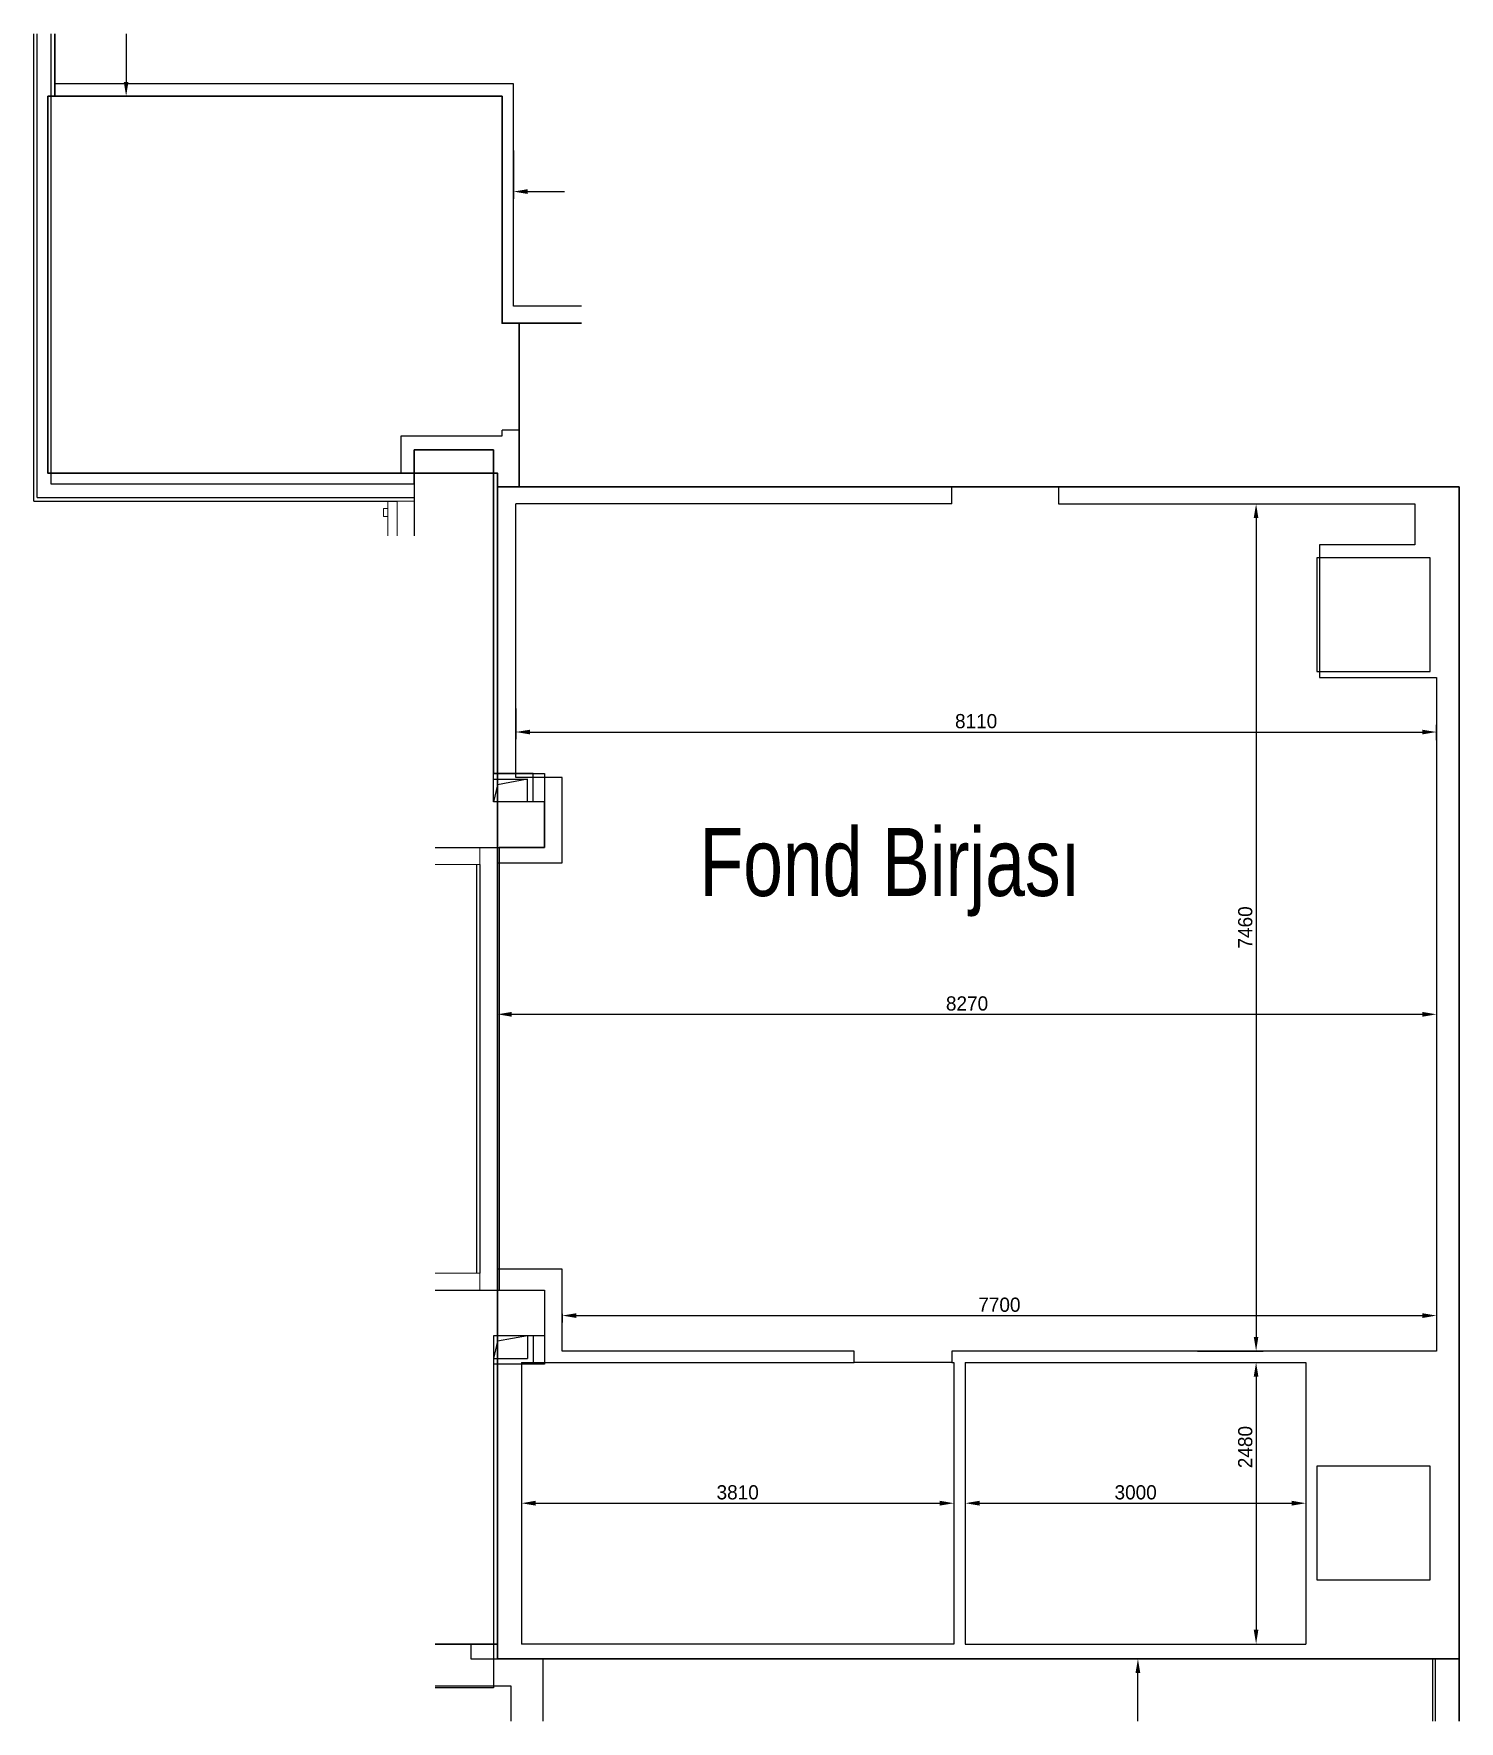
# Model space of a CAD drawing. Header units: millimetres. Extents: x 1339815 to 1379223, y -182856 to -164991.
# Drawn here: x 1339815 to 1352370, y -182856 to -167996 of the extents above; entities that cross this region are included whole.
import ezdxf

# ---------------------------------------------------------------- set-up
doc = ezdxf.new("R2010")
doc.units = ezdxf.units.MM
doc.linetypes.add('HIDDEN', pattern=[0.375, 0.25, -0.125])
for name, color, linetype in [('Baca', 7, 'Continuous'), ('Divar-esas', 7, 'Continuous'), ('OFFICE_BOUNDARY', 3, 'Continuous'), ('Pencere', 7, 'Continuous'), ('plita 2', 7, 'Continuous'), ('sutun1', 7, 'Continuous'), ('Tavan', 7, 'Continuous')]:
    doc.layers.add(name, color=color, linetype=linetype)
doc.layers.add('Fasad detali', color=37, linetype='Continuous', lineweight=20)
doc.layers.add('obl. keramogranit', color=138, linetype='Continuous', lineweight=18, true_color=0x005252)
doc.layers.add('plita', color=182, linetype='Continuous', lineweight=5, true_color=0x3a07c5)
doc.styles.add('Yazilar', font='txt', dxfattribs={"width": 0.75})

msp = doc.modelspace()

# ---------------------------------------------------------------- linework, layer by layer
at = {"color": 18, "lineweight": -3, "true_color": 0x000000}
for p, q in [((1340000, -167996), (1340000, -168546)), ((1339940, -171866), (1339940, -168546)), ((1339940, -168546), (1343940, -168546)), ((1340000, -168546), (1343940, -168546)), ((1343940, -168546), (1343940, -170546)), ((1343940, -168546), (1343940, -170546)), ((1343940, -170546), (1344640, -170546)), ((1343940, -170546), (1344090, -170546)), ((1344090, -171986), (1344090, -170546)), ((1344090, -170546), (1344640, -170546)), ((1344090, -170546), (1344090, -171986)), ((1343900, -171866), (1339940, -171866)), ((1343900, -171986), (1343900, -171866)), ((1343900, -179696), (1343900, -171986)), ((1352370, -171986), (1344090, -171986)), ((1344090, -171986), (1352370, -171986)), ((1352370, -182856), (1352370, -171986)), ((1352370, -171986), (1352370, -182306)), ((1343900, -182306), (1343900, -179696)), ((1343350, -182176), (1343665, -182176)), ((1343665, -182176), (1343665, -182306)), ((1343665, -182306), (1352135, -182306)), ((1352370, -182306), (1343900, -182306)), ((1352135, -182306), (1352135, -182856))]:
    msp.add_line(p, q, dxfattribs=at)
for p, q in [((1340000, -168436), (1340000, -167996)), ((1344040, -168436), (1340000, -168436)), ((1344040, -170396), (1344040, -168436)), ((1344640, -170396), (1344040, -170396)), ((1343940, -170546), (1344090, -170546)), ((1344090, -170546), (1344640, -170546)), ((1352370, -171986), (1348840, -171986)), ((1348840, -171986), (1348840, -172136)), ((1352370, -182856), (1352370, -171986)), ((1352160, -182306), (1344300, -182306)), ((1344300, -182306), (1344300, -182856)), ((1352160, -182856), (1352160, -182306)), ((1344020, -182546), (1343350, -182546)), ((1344020, -182546), (1343650, -182546)), ((1344020, -182856), (1344020, -182546))]:
    msp.add_line(p, q)
at = {"color": 4, "lineweight": 30}
for p, q in [((1340000, -167996), (1340000, -168546)), ((1340000, -168546), (1343940, -168546)), ((1343940, -168546), (1343940, -170546)), ((1343940, -170546), (1344640, -170546))]:
    msp.add_line(p, q, dxfattribs=at)
at = {"lineweight": 30}
for p, q in [((1340000, -167996), (1340000, -168546)), ((1340000, -168546), (1343940, -168546)), ((1343940, -168546), (1343940, -170546)), ((1343940, -170546), (1344640, -170546))]:
    msp.add_line(p, q, dxfattribs=at)
at = {"color": 0, "lineweight": -2}
for p, q in [((1340629, -167996), (1340629, -168421)), ((1344165, -169386), (1344490, -169386)), ((1349540, -182856), (1349540, -182431))]:
    msp.add_line(p, q, dxfattribs=at)
at = {"color": 0, "lineweight": -2, "transparency": 16777216}
for p, q in [((1340768, -168546), (1340566, -168546)), ((1344040, -169023), (1344040, -169449)), ((1349997, -172136), (1350643, -172136)), ((1350581, -172261), (1350581, -179471)), ((1344060, -173938), (1344060, -174208)), ((1344185, -174145), (1352045, -174145)), ((1352170, -174218), (1352170, -174083)), ((1352170, -176140), (1352170, -176694)), ((1343900, -176619), (1343900, -176694)), ((1344025, -176631), (1352045, -176631)), ((1352170, -179001), (1352170, -179346)), ((1344470, -179267), (1344470, -179346)), ((1344595, -179284), (1352045, -179284)), ((1350066, -179596), (1350643, -179596)), ((1350459, -179696), (1350643, -179696)), ((1350581, -179821), (1350581, -182051)), ((1344110, -180471), (1344110, -180999)), ((1347920, -180471), (1347920, -180999)), ((1348020, -180710), (1348020, -180999)), ((1351020, -180780), (1351020, -180999)), ((1344235, -180936), (1347795, -180936)), ((1348145, -180936), (1350895, -180936)), ((1350459, -182176), (1350643, -182176)), ((1349571, -182306), (1349603, -182306))]:
    msp.add_line(p, q, dxfattribs=at)
at = {"color": 6, "lineweight": 30}
for p, q in [((1344090, -171986), (1344090, -170546)), ((1344090, -170546), (1344640, -170546)), ((1352370, -171986), (1344090, -171986)), ((1352370, -182856), (1352370, -171986))]:
    msp.add_line(p, q, dxfattribs=at)
at = {"color": 30, "lineweight": 30, "true_color": 0xf8991e}
for p, q in [((1343350, -182176), (1343900, -182176)), ((1343900, -182176), (1343900, -182306)), ((1343900, -182306), (1352370, -182306)), ((1352370, -182306), (1352370, -182856))]:
    msp.add_line(p, q, dxfattribs=at)
at = {"color": 18, "lineweight": 30, "true_color": 0x000000}
for p, q in [((1343350, -182176), (1343900, -182176)), ((1343900, -182176), (1343900, -182306)), ((1343900, -182306), (1352370, -182306)), ((1352370, -182306), (1352370, -182856))]:
    msp.add_line(p, q, dxfattribs=at)
for points in [[(1343940, -170546), (1343940, -168546), (1339940, -168546), (1339940, -171866), (1343050, -171866), (1343050, -171536), (1343940, -171536), (1343940, -171486)], [(1347900, -172136), (1347900, -171986), (1344090, -171986), (1344090, -171486), (1343940, -171486)], [(1348840, -172136), (1351980, -172136), (1351980, -172496), (1351140, -172496), (1351140, -173666), (1352170, -173666), (1352170, -179596), (1347900, -179596), (1347900, -179696), (1347040, -179696), (1347040, -179596), (1344470, -179596), (1344470, -178876), (1343900, -178876), (1343900, -175296), (1344470, -175296), (1344470, -174546), (1344060, -174546), (1344060, -172136)], [(1347900, -172136), (1344060, -172136)], [(1344110, -179696), (1344110, -182176)], [(1344110, -179696), (1347040, -179696)], [(1347900, -179696), (1347920, -179696)], [(1347920, -179696), (1347920, -182176)], [(1348020, -179696), (1348020, -182176)], [(1348020, -179696), (1351020, -179696)], [(1351020, -179696), (1351020, -182176)], [(1347920, -182176), (1344110, -182176)], [(1348020, -182176), (1351020, -182176)]]:
    msp.add_lwpolyline(points)
at = {"color": 3, "lineweight": 30}
for points in [[(1343940, -168546), (1343940, -170546), (1344090, -170546), (1344090, -171986), (1343900, -171986), (1343900, -171866), (1339940, -171866), (1339940, -168546), (1343940, -168546)], [(1352370, -171986), (1343900, -171986), (1343900, -179696), (1343900, -182306), (1352370, -182306), (1352370, -171986)]]:
    msp.add_lwpolyline(points, dxfattribs=at)
at = {"color": 18, "lineweight": 30, "true_color": 0x000000}
for points in [[(1343940, -168546), (1343940, -170546), (1344090, -170546), (1344090, -171986), (1343900, -171986), (1343900, -171866), (1339940, -171866), (1339940, -168546), (1343940, -168546)], [(1352370, -171986), (1343900, -171986), (1343900, -179696), (1343900, -182306), (1352370, -182306), (1352370, -171986)]]:
    msp.add_lwpolyline(points, dxfattribs=at)
at = {"color": 0, "transparency": 16777216}
for points in [[(1340608, -168421), (1340649, -168421), (1340629, -168546)], [(1344165, -169365), (1344165, -169407), (1344040, -169386)], [(1350560, -172261), (1350601, -172261), (1350581, -172136)], [(1344185, -174125), (1344185, -174166), (1344060, -174145)], [(1352045, -174125), (1352045, -174166), (1352170, -174145)], [(1344025, -176610), (1344025, -176652), (1343900, -176631)], [(1352045, -176610), (1352045, -176652), (1352170, -176631)], [(1344595, -179263), (1344595, -179305), (1344470, -179284)], [(1352045, -179263), (1352045, -179305), (1352170, -179284)], [(1350560, -179471), (1350601, -179471), (1350581, -179596)], [(1350560, -179821), (1350601, -179821), (1350581, -179696)], [(1344235, -180915), (1344235, -180957), (1344110, -180936)], [(1347795, -180915), (1347795, -180957), (1347920, -180936)], [(1348145, -180915), (1348145, -180957), (1348020, -180936)], [(1350895, -180915), (1350895, -180957), (1351020, -180936)], [(1350560, -182051), (1350601, -182051), (1350581, -182176)], [(1349519, -182431), (1349561, -182431), (1349540, -182306)]]:
    msp.add_solid(points, dxfattribs=at)
at = {"layer": 'Baca'}
for points in [[(1344165, -174561), (1343900, -174609), (1343865, -174761)], [(1344165, -179461), (1343900, -179509), (1343865, -179661)]]:
    msp.add_lwpolyline(points, dxfattribs=at)
at = {"layer": 'Fasad detali'}
for p, q in [((1342895, -172176), (1342895, -172246)), ((1342935, -172176), (1342895, -172176)), ((1342935, -172111), (1342935, -172416)), ((1342935, -172111), (1343015, -172111)), ((1342935, -172246), (1342895, -172246))]:
    msp.add_line(p, q, dxfattribs=at)
at = {"layer": 'obl. keramogranit'}
for p, q in [((1343015, -172416), (1343015, -172111)), ((1343015, -172111), (1343165, -172111)), ((1343745, -175311), (1343745, -175161)), ((1343350, -175311), (1343745, -175311)), ((1343350, -178911), (1343745, -178911)), ((1343745, -178911), (1343745, -179061))]:
    msp.add_line(p, q, dxfattribs=at)
at = {"layer": 'OFFICE_BOUNDARY'}
msp.add_lwpolyline([(1344090, -171986), (1352370, -171986), (1352370, -182306), (1343900, -182306), (1343900, -179696), (1343900, -171986), (1343900, -171866), (1339940, -171866), (1339940, -168546), (1343940, -168546), (1343940, -170546), (1344090, -170546), (1344090, -171986)], close=True, dxfattribs=at)
at = {"layer": 'Pencere'}
for p, q in [((1339815, -172111), (1339815, -167996)), ((1339845, -172081), (1339845, -167996)), ((1339815, -172111), (1343015, -172111)), ((1339845, -172081), (1343165, -172081)), ((1343715, -175311), (1343715, -178911)), ((1343745, -175311), (1343745, -178911))]:
    msp.add_line(p, q, dxfattribs=at)
at = {"layer": 'plita', "linetype": 'HIDDEN', "ltscale": 5}
for p, q in [((1339965, -167996), (1339965, -171961)), ((1339965, -167996), (1339965, -171961)), ((1339965, -171961), (1343165, -171961))]:
    msp.add_line(p, q, dxfattribs=at)
at = {"layer": 'plita 2'}
for p, q in [((1343865, -174561), (1344165, -174561)), ((1343915, -175161), (1343915, -179061)), ((1343865, -179661), (1344165, -179661))]:
    msp.add_line(p, q, dxfattribs=at)
for points in [[(1344165, -174761), (1344165, -174561)], [(1344165, -179461), (1344165, -179661)]]:
    msp.add_lwpolyline(points, dxfattribs=at)
at = {"layer": 'sutun1', "color": 22}
for p, q in [((1339965, -167996), (1339965, -171961)), ((1343165, -171961), (1343165, -171661)), ((1343165, -171661), (1343865, -171661)), ((1343865, -171661), (1343865, -174511)), ((1339965, -171961), (1343165, -171961)), ((1343865, -174511), (1344315, -174511)), ((1344315, -174511), (1344315, -175161)), ((1344315, -175161), (1343915, -175161)), ((1343915, -175161), (1343915, -179061)), ((1343915, -179061), (1344315, -179061)), ((1344315, -179061), (1344315, -179711)), ((1344315, -179711), (1343865, -179711)), ((1343865, -179711), (1343865, -182561)), ((1343865, -182561), (1343350, -182561))]:
    msp.add_line(p, q, dxfattribs=at)
at = {"layer": 'sutun1'}
for p, q in [((1343865, -171661), (1343165, -171661)), ((1343165, -171661), (1343165, -172416)), ((1343865, -174761), (1343865, -171661)), ((1344315, -174761), (1343865, -174761)), ((1344315, -175161), (1344315, -174761)), ((1343350, -175161), (1344315, -175161)), ((1343350, -179061), (1344315, -179061)), ((1344315, -179061), (1344315, -179461)), ((1343865, -179461), (1343865, -182561)), ((1344315, -179461), (1343865, -179461)), ((1343865, -182561), (1343350, -182561))]:
    msp.add_line(p, q, dxfattribs=at)
for points in [[(1351115, -173611), (1352115, -173611), (1352115, -172611), (1351115, -172611)], [(1351115, -181611), (1352115, -181611), (1352115, -180611), (1351115, -180611)]]:
    msp.add_lwpolyline(points, close=True, dxfattribs=at)
at = {"layer": 'Tavan'}
for points in [[(1344215, -174761), (1344215, -174511), (1343865, -174511)], [(1344215, -179461), (1344215, -179711), (1343865, -179711)]]:
    msp.add_lwpolyline(points, dxfattribs=at)

# ---------------------------------------------------------------- texts
at = {"color": 0, "transparency": 16777216, "char_height": 125, "attachment_point": 5}
for s, insert in [('8110', (1348115, -174050)), ('8270', (1348035, -176536)), ('7700', (1348320, -179189)), ('3810', (1346015, -180841)), ('3000', (1349520, -180841))]:
    msp.add_mtext(s, dxfattribs=dict(at, insert=insert))
at = {"color": 0, "transparency": 16777216, "char_height": 125, "attachment_point": 5, "rotation": 90}
for s, insert in [('7460', (1350486, -175866)), ('2480', (1350486, -180442))]:
    msp.add_mtext(s, dxfattribs=dict(at, insert=insert))
at = {"layer": 'Divar-esas', "insert": (1345680, -174989), "char_height": 600, "attachment_point": 1, "style": 'Yazilar'}
msp.add_mtext_dynamic_manual_height_columns('{\\f@Arial Unicode MS|b0|i0|c0|p34;Fond Birjası}', width=8453.4, gutter_width=250, heights=[-775], dxfattribs=at)

doc.saveas('drawing.dxf')
